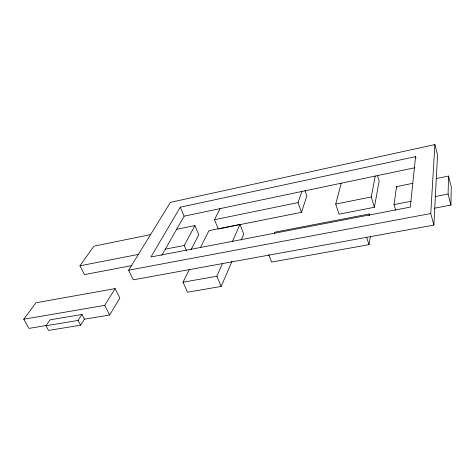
<?xml version="1.0" encoding="UTF-8"?>
<svg xmlns="http://www.w3.org/2000/svg" width="475" height="475" viewBox="0 0 475 475"><rect width="100%" height="100%" fill="white"/><g stroke="black" fill="none" stroke-linecap="round" stroke-linejoin="round"><path stroke-width="0.71" d="M434.203 208.252L450.912 205.081L451.25 186.758L448.543 176.053L436.311 178.535M450.912 205.081L448.091 194.067L448.543 176.053M433.877 225.085L437.546 154.933L434.892 144.584L170.43 202.344L128.636 270.21L133.261 279.834L433.877 225.085L430.748 213.524L434.892 144.584M415.572 156.637L410.323 207.112L150.949 256.987L180.268 207.189L415.572 156.637L415.946 158.021M395.699 210.3L394.036 204.606L396.536 186.604L412.692 183.326M268.66 254.535L271.552 262.069L368.98 244.678L370.506 236.057M341.216 183.208L335.73 204.072L339.061 214.183L374.413 207.272L379.133 180.993L377.447 175.328M368.986 215.43L369.259 213.97L274.865 232.168L274.36 233.54M374.413 207.272L371.26 196.953L375.238 176.071M220.05 208.632L214.468 219.723L218.257 228.956L301.465 212.325L306.862 195.967L304.986 190.546M301.465 212.325L298.039 202.599L301.868 191.467M189.347 269.622L183.012 282.209L187.488 292.202L221.166 286.449L232.02 261.244M241.116 240.13L243.758 233.997L239.982 224.438L208.97 230.642L200.45 247.564M221.166 286.449L216.838 276.248L222.496 263.583M232.216 241.822L239.982 224.438M191.027 249.684L198.793 234.733L194.91 225.583L176.635 229.306M165.318 249.167L184.223 245.48L194.91 225.583M161.773 255.39L184.122 216.172L414.782 167.77M84.461 319.188L81.967 314.45L50.095 319.823L45.962 325.749L48.557 330.416L80.619 325.191L84.461 319.188L109.642 315.014L119.819 298.086L115.116 288.604L35.969 302.789L23.75 319.23L28.957 328.391L46.906 325.411M23.75 319.23L104.732 305.354L115.116 288.604M45.962 325.749L78.084 320.429L81.967 314.45M131.664 265.632L84.443 274.592L79.948 265.804L93.931 246.175L150.783 234.579M214.468 219.723L298.039 202.599M335.73 204.072L371.26 196.953M79.948 265.804L138.118 254.469M394.036 204.606L410.964 201.305M435.367 196.549L448.091 194.067M128.636 270.21L430.748 213.524M183.012 282.209L216.838 276.248M78.084 320.429L80.619 325.191M104.732 305.354L109.642 315.014M184.223 245.48L186.568 250.853M180.268 207.189L184.122 216.172M366.611 237.191L368.98 244.678M369.259 213.97L369.698 215.383M396.536 186.604L396.934 187.993"/></g></svg>
